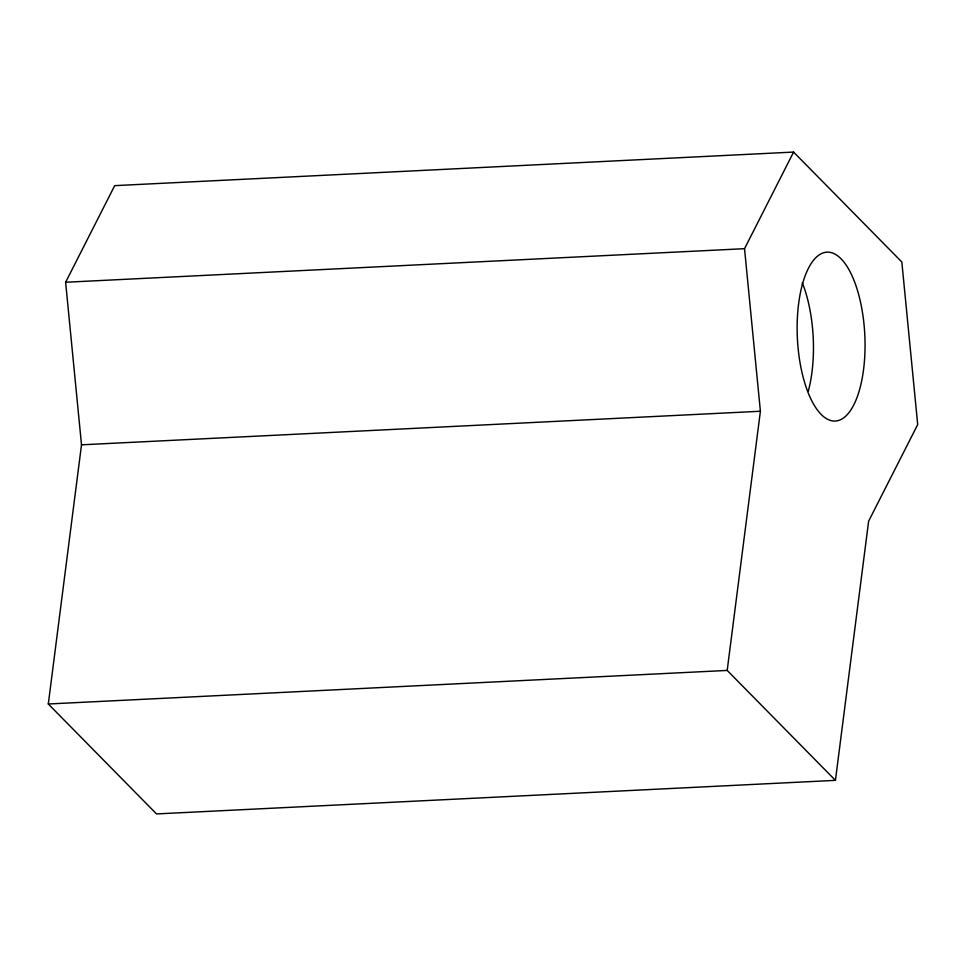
<?xml version="1.0" encoding="UTF-8"?>
<svg xmlns="http://www.w3.org/2000/svg" width="966" height="966" viewBox="0 0 966 966"><rect width="100%" height="100%" fill="white"/><g stroke="black" fill="none" stroke-linecap="round" stroke-linejoin="round"><path stroke-width="1.45" d="M48.3 703.997L81.506 444.819L65.628 282.253L114.7 185.641L793.593 152.073L901.833 262.003L917.7 424.569L868.627 521.181L835.433 780.359L156.528 813.927L48.3 703.997L727.193 670.428L835.433 780.359M727.193 670.428L760.399 411.25L744.532 248.685L793.593 152.073M65.628 282.253L744.532 248.685M81.506 444.819L760.399 411.25M802.251 282.664A84.549 33.75 87.2 0 1 808.288 391.158M802.323 284.644A84.549 33.75 87.2 0 0 829.891 420.27A84.549 33.75 87.2 0 0 861.117 304.966A84.549 33.75 87.2 0 0 802.323 284.644"/></g></svg>
